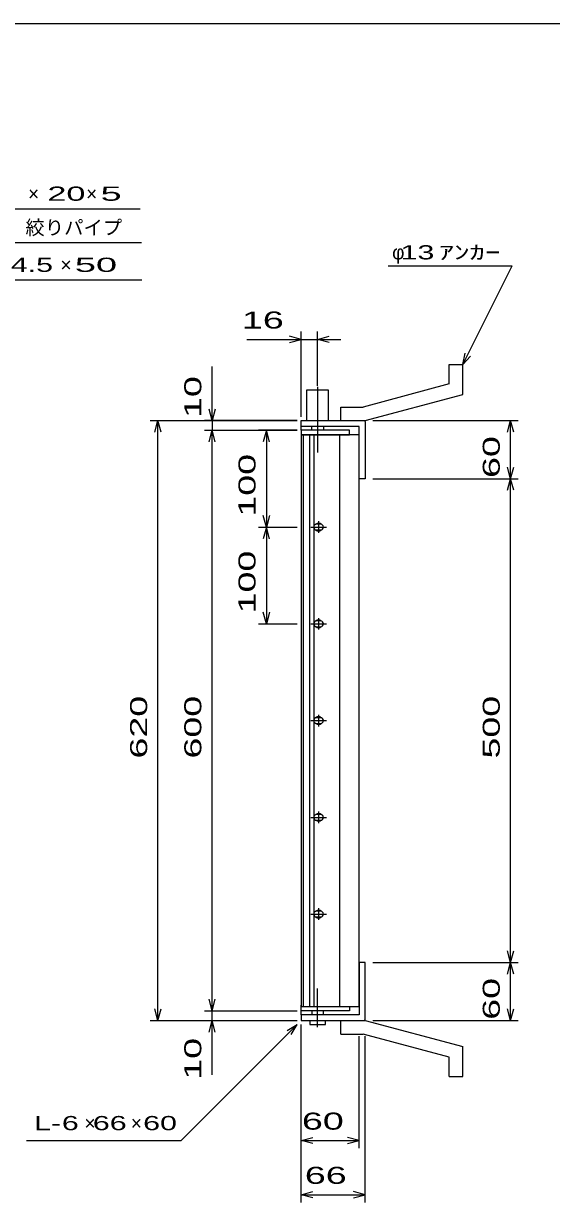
# Model space of a CAD drawing. Units: millimetres, scale not verified. Extents: x -1456 to 1379, y -1028 to 847.
# Drawn here: x -478 to 67, y -371 to 847 of the extents above; entities that cross this region are included whole.
import ezdxf
from ezdxf.enums import TextEntityAlignment as Align

# ---------------------------------------------------------------- set-up
doc = ezdxf.new("R2010")
doc.units = ezdxf.units.MM
doc.header["$LTSCALE"] = 8
doc.linetypes.add('LONG_DASHED_DOTTED', pattern=[15.25, 12, -1.5, 0.25, -1.5])
for name, color, linetype, lineweight in [('0_2', 150, 'Continuous', 25), ('16', 3, 'Continuous', 25), ('19', 6, 'Continuous', 25), ('22', 2, 'Continuous', 25)]:
    doc.layers.add(name, color=color, linetype=linetype, lineweight=lineweight)
doc.styles.add('ベクトル', font='')
doc.styles.get('ベクトル').set_extended_font_data('ベクトル')

msp = doc.modelspace()

# ---------------------------------------------------------------- linework, layer by layer
at = {"layer": '0_2'}
msp.add_line((-1388.8, 847.2), (1379.2, 847.2), dxfattribs=at)
at = {"layer": '16'}
for p, q in [((-141.4, 426.8), (-191.4, 426.8)), ((-191.4, 426.8), (-191.4, 422.3)), ((-141.4, 422.3), (-141.4, 426.8)), ((-191.4, 422.3), (-141.4, 422.3)), ((-191.4, 422.3), (-191.4, -168.7)), ((-131.4, 422.3), (-191.4, 422.3)), ((-189.4, 422.3), (-189.4, -168.7)), ((-182.4, -168.7), (-182.4, 422.3)), ((-178.4, 422.3), (-178.4, -168.7)), ((-151.4, -168.7), (-151.4, 422.3)), ((-131.4, -168.7), (-131.4, 422.3)), ((-171.4, 329.8), (-175.4, 329.8)), ((-173.4, 332.8), (-173.4, 320.8)), ((-181.4, 326.8), (-165.4, 326.8)), ((-175.4, 323.8), (-171.4, 323.8)), ((-173.4, 232.8), (-173.4, 220.8)), ((-181.4, 226.8), (-165.4, 226.8)), ((-171.4, 229.8), (-175.4, 229.8)), ((-175.4, 223.8), (-171.4, 223.8)), ((-181.4, 126.8), (-165.4, 126.8)), ((-171.4, 129.8), (-175.4, 129.8)), ((-175.4, 123.8), (-171.4, 123.8)), ((-173.4, 132.8), (-173.4, 120.8)), ((-181.4, 26.8), (-165.4, 26.8)), ((-171.4, 29.8), (-175.4, 29.8)), ((-173.4, 32.8), (-173.4, 20.8)), ((-175.4, 23.8), (-171.4, 23.8)), ((-171.4, -70.2), (-175.4, -70.2)), ((-173.4, -67.2), (-173.4, -79.2)), ((-181.4, -73.2), (-165.4, -73.2)), ((-175.4, -76.2), (-171.4, -76.2)), ((-191.4, -168.7), (-141.4, -168.7)), ((-191.4, -173.2), (-191.4, -168.7)), ((-191.4, -168.7), (-131.4, -168.7)), ((-141.4, -168.7), (-141.4, -173.2)), ((-141.4, -173.2), (-191.4, -173.2))]:
    msp.add_line(p, q, dxfattribs=at)
for centre, radius, start, end in [((-175.4, 326.8), 3, 90, 270), ((-173.4, 326.8), 4, 46.6, 133.4), ((-171.4, 326.8), 3, 270, 90), ((-173.4, 326.8), 4, 226.6, 313.4), ((-175.4, 226.8), 3, 90, 270), ((-173.4, 226.8), 4, 46.6, 133.4), ((-173.4, 226.8), 4, 226.6, 313.4), ((-171.4, 226.8), 3, 270, 90), ((-175.4, 126.8), 3, 90, 270), ((-173.4, 126.8), 4, 46.6, 133.4), ((-173.4, 126.8), 4, 226.6, 313.4), ((-171.4, 126.8), 3, 270, 90), ((-175.4, 26.8), 3, 90, 270), ((-173.4, 26.8), 4, 46.6, 133.4), ((-171.4, 26.8), 3, 270, 90), ((-173.4, 26.8), 4, 226.6, 313.4), ((-175.4, -73.2), 3, 90, 270), ((-173.4, -73.2), 4, 46.6, 133.4), ((-171.4, -73.2), 3, 270, 90), ((-173.4, -73.2), 4, 226.6, 313.4)]:
    msp.add_arc(centre, radius, start, end, dxfattribs=at)
at = {"layer": '19'}
for p, q in [((-38.4, 494.8), (-24.4, 494.8)), ((-38.4, 474.8), (-38.4, 494.8)), ((-24.4, 463.8), (-24.4, 494.8)), ((-185.4, 436.8), (-185.4, 468.8)), ((-185.4, 468.8), (-163.4, 468.8)), ((-163.4, 468.8), (-163.4, 436.8)), ((-38.4, 474.8), (-127.4, 450.8)), ((-125.4, 436.8), (-24.4, 463.8)), ((-150.4, 450.8), (-127.4, 450.8)), ((-150.4, 436.8), (-150.4, 450.8)), ((-191.4, 426.8), (-191.4, 436.8)), ((-191.4, 430.8), (-191.4, 436.8)), ((-191.4, 436.8), (-126.4, 436.8)), ((-131.4, 430.8), (-191.4, 430.8)), ((-180.4, 426.8), (-180.4, 430.8)), ((-168.4, 430.8), (-168.4, 426.8)), ((-150.4, 436.8), (-125.4, 436.8)), ((-131.4, 376.8), (-131.4, 430.8)), ((-126.4, 436.8), (-125.4, 435.8)), ((-125.4, 435.8), (-125.4, 376.8)), ((-125.4, 376.8), (-131.4, 376.8)), ((-125.4, -123.2), (-131.4, -123.2)), ((-131.4, -123.2), (-131.4, -177.2)), ((-125.4, -182.2), (-125.4, -123.2)), ((-191.4, -177.2), (-191.4, -167.2)), ((-191.4, -177.2), (-191.4, -183.2)), ((-131.4, -177.2), (-191.4, -177.2)), ((-180.4, -173.2), (-180.4, -177.2)), ((-168.4, -177.2), (-168.4, -173.2)), ((-126.4, -183.2), (-125.4, -182.2)), ((-191.4, -183.2), (-126.4, -183.2)), ((-182.4, -183.2), (-182.4, -187.2)), ((-182.4, -187.2), (-166.4, -187.2)), ((-166.4, -187.2), (-166.4, -183.2)), ((-150.4, -183.2), (-125.4, -183.2)), ((-150.4, -197.2), (-150.4, -183.2)), ((-125.4, -183.2), (-24.4, -210.2)), ((-150.4, -197.2), (-127.4, -197.2)), ((-38.4, -221.2), (-127.4, -197.2)), ((-24.4, -241.2), (-24.4, -210.2)), ((-38.4, -241.2), (-38.4, -221.2)), ((-38.4, -241.2), (-24.4, -241.2))]:
    msp.add_line(p, q, dxfattribs=at)
at = {"layer": '19', "linetype": 'LONG_DASHED_DOTTED'}
for p, q in [((-174.4, 471.8), (-174.4, 403.8)), ((-174.4, -190.2), (-174.4, -150.2))]:
    msp.add_line(p, q, dxfattribs=at)
at = {"layer": '22', "color": 4}
for p, q in [((-725.65, 655.8), (-357.65, 655.8)), ((-708.4, 620.8), (-356.4, 620.8)), ((-101.4, 596.8), (26.6, 596.8)), ((-24.4, 494.8), (26.6, 596.8)), ((-692.2, 582.3), (-356.2, 582.3)), ((-191.4, 520.8), (-203.4, 524)), ((-191.4, 440.8), (-191.4, 528.8)), ((-174.4, 472.8), (-174.4, 528.8)), ((-174.4, 520.8), (-162.4, 524)), ((-247.4, 520.8), (-191.4, 520.8)), ((-203.4, 517.6), (-191.4, 520.8)), ((-191.4, 520.8), (-174.4, 520.8)), ((-162.4, 517.6), (-174.4, 520.8)), ((-174.4, 520.8), (-150.4, 520.8)), ((-24.4, 494.8), (-22, 506.48)), ((-24.4, 494.8), (-16.4, 503.6)), ((-283.4, 436.8), (-283.4, 492.8)), ((-283.4, 436.8), (-286.6, 448.8)), ((-280.2, 448.8), (-283.4, 436.8)), ((-347.4, 436.8), (-195.4, 436.8)), ((-342.6, 424.8), (-339.4, 436.8)), ((-336.2, 424.8), (-339.4, 436.8)), ((-339.4, -183.2), (-339.4, 436.8)), ((-195.4, 436.8), (-291.4, 436.8)), ((-291.4, 426.8), (-195.4, 426.8)), ((-286.6, 414.8), (-283.4, 426.8)), ((-283.4, 436.8), (-283.4, 426.8)), ((-280.2, 414.8), (-283.4, 426.8)), ((-283.4, -173.2), (-283.4, 426.8)), ((-195.4, 426.8), (-235.4, 426.8)), ((-227.4, 426.8), (-230.6, 414.8)), ((-224.2, 414.8), (-227.4, 426.8)), ((-227.4, 426.8), (-227.4, 326.8)), ((-117.4, 436.8), (33, 436.8)), ((21.8, 424.8), (25, 436.8)), ((28.2, 424.8), (25, 436.8)), ((25, 376.8), (25, 436.8)), ((25, 376.8), (21.8, 388.8)), ((25, 376.8), (28.2, 388.8)), ((-117.4, 376.8), (33, 376.8)), ((21.8, 364.8), (25, 376.8)), ((28.2, 364.8), (25, 376.8)), ((25, -123.2), (25, 376.8)), ((-227.4, 326.8), (-230.6, 338.8)), ((-224.2, 338.8), (-227.4, 326.8)), ((-235.4, 326.8), (-195.4, 326.8)), ((-227.4, 326.8), (-230.6, 314.8)), ((-224.2, 314.8), (-227.4, 326.8)), ((-227.4, 326.8), (-227.4, 226.8)), ((-227.4, 226.8), (-230.6, 238.8)), ((-224.2, 238.8), (-227.4, 226.8)), ((-235.4, 226.8), (-195.4, 226.8)), ((25, -123.2), (21.8, -111.2)), ((25, -123.2), (28.2, -111.2)), ((-117.4, -123.2), (33, -123.2)), ((21.8, -135.2), (25, -123.2)), ((28.2, -135.2), (25, -123.2)), ((25, -183.2), (25, -123.2)), ((-283.4, -173.2), (-286.6, -161.2)), ((-283.4, -173.2), (-280.2, -161.2)), ((-339.4, -183.2), (-342.6, -171.2)), ((-339.4, -183.2), (-336.2, -171.2)), ((-291.4, -173.2), (-195.4, -173.2)), ((-283.4, -183.2), (-283.4, -173.2)), ((25, -183.2), (21.8, -171.2)), ((25, -183.2), (28.2, -171.2)), ((-347.4, -183.2), (-195.4, -183.2)), ((-315.4, -307.2), (-195.4, -187.2)), ((-291.4, -183.2), (-195.4, -183.2)), ((-286.6, -195.2), (-283.4, -183.2)), ((-280.2, -195.2), (-283.4, -183.2)), ((-283.4, -239.2), (-283.4, -183.2)), ((-205.8, -193.6), (-195.4, -187.2)), ((-201.8, -197.6), (-195.4, -187.2)), ((-191.4, -315.2), (-191.4, -187.2)), ((-191.4, -371.2), (-191.4, -187.2)), ((-117.4, -183.2), (33, -183.2)), ((-131.4, -315.2), (-131.4, -199.4)), ((-125.4, -371.2), (-125.4, -199.4)), ((-191.4, -307.2), (-179.4, -304)), ((-131.4, -307.2), (-143.4, -304)), ((-475.4, -307.2), (-315.4, -307.2)), ((-179.4, -310.4), (-191.4, -307.2)), ((-191.4, -307.2), (-131.4, -307.2)), ((-143.4, -310.4), (-131.4, -307.2)), ((-191.4, -363.2), (-179.4, -360)), ((-179.4, -366.4), (-191.4, -363.2)), ((-191.4, -363.2), (-125.4, -363.2)), ((-125.4, -363.2), (-137.4, -360)), ((-137.4, -366.4), (-125.4, -363.2))]:
    msp.add_line(p, q, dxfattribs=at)

# ---------------------------------------------------------------- texts
at = {"layer": '22', "style": 'ベクトル'}
for s, p in [('×', (-473.65, 671.4)), ('×', (-413.65, 671.4)), ('絞りパイプ', (-476.4, 636.4)), ('φ', (-97.4, 610.8)), ('×', (-440.2, 597.9)), ('×', (-415.4, -289.2)), ('×', (-367.4, -289.2))]:
    msp.add_text(s, height=14.66, dxfattribs=at).set_placement(p, align=Align.MIDDLE_LEFT)
for s, height, width, p in [('20', 14.66, 1.8, (-453.65, 671.4)), (' 5 ', 14.66, 2, (-409.65, 671.4)), (' 13 ', 14.66, 1.6, (-97.4, 610.8)), ('ｱﾝｶｰ', 14.66, 1.6, (-49.4, 610.8)), (' 4.5 ', 14.66, 1.6, (-500.2, 597.9)), (' 50 ', 14.66, 2, (-436.2, 597.9)), (' 16 ', 17.6, 1.65, (-263.4, 540.8)), (' 60 ', 17.6, 1.65, (-201.4, -287.2)), ('L-', 14.66, 1.6, (-467.4, -289.2)), (' 6 ', 14.66, 1.6, (-447.4, -289.2)), (' 66 ', 14.66, 1.6, (-415.4, -289.2)), (' 60 ', 14.66, 1.6, (-363.4, -289.2)), (' 66 ', 17.6, 1.65, (-198.4, -343.2))]:
    msp.add_text(s, height=height, dxfattribs=dict(at, width=width)).set_placement(p, align=Align.MIDDLE_LEFT)
at = {"layer": '22', "style": 'ベクトル', "width": 1.65}
for s, p in [(' 10 ', (-303.4, 428.8)), (' 60 ', (5, 366.8)), (' 100 ', (-247.4, 326.8)), (' 100 ', (-247.4, 226.8)), (' 620 ', (-359.4, 76.8)), (' 600 ', (-303.4, 76.8)), (' 500 ', (5, 76.8)), (' 60 ', (5, -193.2)), (' 10 ', (-303.4, -255.2))]:
    msp.add_text(s, height=17.6, rotation=90, dxfattribs=at).set_placement(p, align=Align.MIDDLE_LEFT)

doc.saveas('drawing.dxf')
